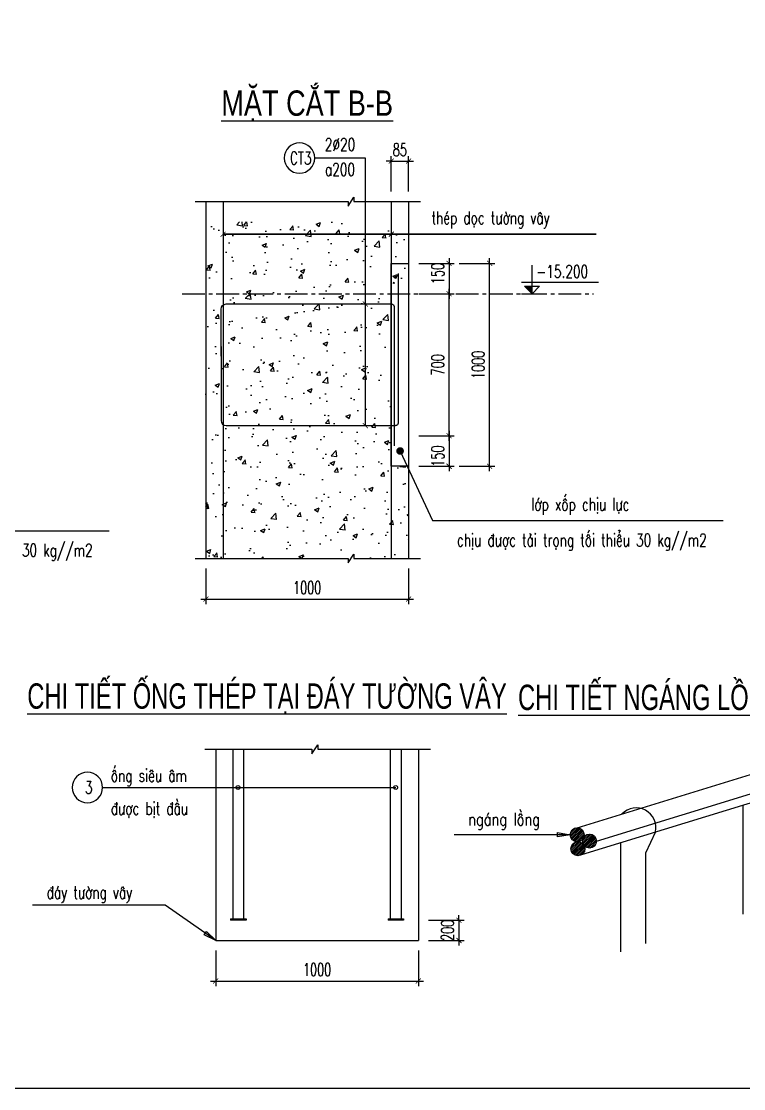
# Model space of a CAD drawing. Header units: millimetres. Extents: x -143483 to 1166745, y -1448440 to -1202244.
# Drawn here: x -125204 to -110951, y -1275109 to -1254063 of the extents above; entities that cross this region are included whole.
import ezdxf
from ezdxf.enums import TextEntityAlignment as Align

# ---------------------------------------------------------------- set-up
doc = ezdxf.new("R2010")
doc.units = ezdxf.units.MM
doc.header["$LTSCALE"] = 30
doc.header["$PDMODE"] = 3
doc.linetypes.add('CENTER2', pattern=[1.125, 0.75, -0.125, 0.125, -0.125])
doc.layers.get('0').update_dxf_attribs({"lineweight": 9})
doc.layers.get('Defpoints').update_dxf_attribs({"lineweight": 9})
for name, color, linetype in [('ccu11-Chidan', 9, 'Continuous'), ('ccu11-Cotthep', 9, 'Continuous'), ('ccu11-Dim', 8, 'Continuous'), ('ccu11-Hatch', 8, 'Continuous'), ('ccu11-Manh', 8, 'Continuous'), ('ccu11-Text', 31, 'Continuous'), ('ccu11-Thay', 7, 'Continuous'), ('ccu11-Thep', 4, 'Continuous'), ('ccu11-Truc', 13, 'CENTER2')]:
    doc.layers.add(name, color=color, linetype=linetype)
doc.styles.add('ccu11-dim', font='vnsimli.shx', dxfattribs={"width": 0.65, "bigfont": 'bigfont.shx'})
doc.styles.add('ccu11-VnAvH-B', font='VHAVANB.TTF')
doc.styles.add('ccu11-vnsimli', font='vnsimli.shx', dxfattribs={"width": 0.8, "bigfont": 'vns.shx'})
doc.styles.add('ccu11-vnsimple', font='vnsimple.shx', dxfattribs={"bigfont": 'bigfont.shx'})
doc.styles.add('ccu11_simli', font='vnsimli.shx', dxfattribs={"width": 0.8})
doc.dimstyles.new('ccu11-100', dxfattribs={"dimscale": 100, "dimtxt": 2.5, "dimasz": 1, "dimexe": 1, "dimexo": 2, "dimgap": 1, "dimtad": 1, "dimdec": 0, "dimdsep": 46, "dimtxsty": 'ccu11-dim', "dimblk": 'ARCHTICK', "dimcen": -1, "dimdle": 1, "dimclrd": 256, "dimclre": 256, "dimclrt": 3, "dimadec": 0, "dimazin": 2, "dimtfac": 0.1, "dimtdec": 0, "dimtmove": 0, "dimatfit": 1, "dimldrblk": 'ARCHTICK', "dimfxl": 0, "dimtvp": 0.833333, "dimtolj": 1, "dimtzin": 12, "dimarcsym": 0})
doc.dimstyles.new('ccu11-100x4', dxfattribs={"dimscale": 100, "dimtxt": 2.5, "dimasz": 1, "dimexe": 1, "dimexo": 2, "dimgap": 1, "dimtad": 1, "dimdec": 0, "dimlfac": 0.25, "dimdsep": 46, "dimtxsty": 'ccu11-dim', "dimblk": 'ARCHTICK', "dimcen": -1, "dimdle": 1, "dimclrd": 256, "dimclre": 256, "dimclrt": 3, "dimadec": 0, "dimazin": 2, "dimtfac": 0.1, "dimtdec": 0, "dimtmove": 0, "dimatfit": 1, "dimldrblk": 'ARCHTICK', "dimfxl": 0, "dimtvp": 0.833333, "dimtolj": 1, "dimtzin": 12, "dimarcsym": 0})

# ---------------------------------------------------------------- blocks, each defined once
blk = doc.blocks.new('_ARCHTICK')
at = {"color": 0, "linetype": 'ByBlock', "const_width": 0.15}
blk.add_lwpolyline([(-0.5, -0.5), (0.5, 0.5)], dxfattribs=at)
blk = doc.blocks.new('*D829')
at = {"layer": 'ccu11-Dim', "lineweight": -2, "transparency": 16777216}
for p, q in [((-117169, -1271787), (-116469, -1271787)), ((-116569, -1271787), (-116569, -1271687)), ((-116569, -1271787), (-116569, -1272187)), ((-117169, -1272187), (-116469, -1272187)), ((-116569, -1272187), (-116569, -1272287))]:
    blk.add_line(p, q, dxfattribs=at)
at = {"layer": 'Defpoints', "color": 0, "transparency": 16777216}
for p in [(-117369, -1271787), (-117369, -1272187), (-116569, -1272187)]:
    blk.add_point(p, dxfattribs=at)
at = {"layer": 'ccu11-Dim', "lineweight": -2, "transparency": 16777216, "xscale": 100, "yscale": 100, "zscale": 100}
for p, rotation in [((-116569, -1271787), 270), ((-116569, -1272187), 90)]:
    blk.add_blockref('_ARCHTICK', p, dxfattribs=dict(at, rotation=rotation))
at = {"layer": 'ccu11-Dim', "color": 3, "transparency": 16777216, "insert": (-116794, -1271987), "char_height": 250, "attachment_point": 5, "rotation": 90, "style": 'ccu11-dim'}
blk.add_mtext('\\A1;200', dxfattribs=at)
blk = doc.blocks.new('*D830')
at = {"layer": 'ccu11-Dim', "lineweight": -2, "transparency": 16777216}
for p, q in [((-121369, -1272387), (-121369, -1273087)), ((-117369, -1272387), (-117369, -1273087)), ((-121469, -1272987), (-117269, -1272987))]:
    blk.add_line(p, q, dxfattribs=at)
at = {"layer": 'Defpoints', "color": 0, "transparency": 16777216}
for p in [(-121369, -1272187), (-117369, -1272187), (-117369, -1272987)]:
    blk.add_point(p, dxfattribs=at)
at = {"layer": 'ccu11-Dim', "lineweight": -2, "transparency": 16777216, "xscale": 100, "yscale": 100, "zscale": 100, "rotation": 180}
blk.add_blockref('_ARCHTICK', (-121369, -1272987), dxfattribs=at)
at = {"layer": 'ccu11-Dim', "lineweight": -2, "transparency": 16777216, "xscale": 100, "yscale": 100, "zscale": 100}
blk.add_blockref('_ARCHTICK', (-117369, -1272987), dxfattribs=at)
at = {"layer": 'ccu11-Dim', "color": 3, "transparency": 16777216, "insert": (-119369, -1272762), "char_height": 250, "attachment_point": 5, "style": 'ccu11-dim'}
blk.add_mtext('\\A1;1000', dxfattribs=at)
blk = doc.blocks.new('*D841')
at = {"layer": 'ccu11-Dim', "lineweight": -2, "transparency": 16777216}
for p, q in [((-121564, -1264855), (-121564, -1265555)), ((-117564, -1264855), (-117564, -1265555)), ((-121664, -1265455), (-117464, -1265455))]:
    blk.add_line(p, q, dxfattribs=at)
at = {"layer": 'Defpoints', "color": 0, "transparency": 16777216}
for p in [(-121564, -1264655), (-117564, -1264655), (-117564, -1265455)]:
    blk.add_point(p, dxfattribs=at)
at = {"layer": 'ccu11-Dim', "lineweight": -2, "transparency": 16777216, "xscale": 100, "yscale": 100, "zscale": 100, "rotation": 180}
blk.add_blockref('_ARCHTICK', (-121564, -1265455), dxfattribs=at)
at = {"layer": 'ccu11-Dim', "lineweight": -2, "transparency": 16777216, "xscale": 100, "yscale": 100, "zscale": 100}
blk.add_blockref('_ARCHTICK', (-117564, -1265455), dxfattribs=at)
at = {"layer": 'ccu11-Dim', "color": 3, "transparency": 16777216, "insert": (-119564, -1265230), "char_height": 250, "attachment_point": 5, "style": 'ccu11-dim'}
blk.add_mtext('\\A1;1000', dxfattribs=at)
blk = doc.blocks.new('ccu11-cotcaodo1')
at = {"layer": 'ccu11-Chidan'}
for p, q in [((0, 0), (0, 565)), ((-206, 230), (1309, 230)), ((-206, 0), (206, 0)), ((-150, 150), (150, 150)), ((0, 0), (-150, 150)), ((0, 0), (150, 150))]:
    blk.add_line(p, q, dxfattribs=at)
blk.add_solid([(-150, 150), (0, 150), (0, 0)], dxfattribs=at)
at = {"layer": 'ccu11-Chidan', "color": 31, "ltscale": 10, "style": 'ccu11-vnsimli', "width": 0.8}
blk.add_attdef('%%P0.000', text='', height=253, dxfattribs=at).set_placement((597, 441), align=Align.MIDDLE_CENTER)
blk = doc.blocks.new('*D842')
at = {"layer": 'ccu11-Dim', "lineweight": -2, "transparency": 16777216}
for p, q in [((-117364, -1262236), (-116664, -1262236)), ((-116764, -1262136), (-116764, -1262936)), ((-117364, -1262836), (-116664, -1262836))]:
    blk.add_line(p, q, dxfattribs=at)
at = {"layer": 'Defpoints', "color": 0, "transparency": 16777216}
for p in [(-117564, -1262236), (-117564, -1262836), (-116764, -1262836)]:
    blk.add_point(p, dxfattribs=at)
at = {"layer": 'ccu11-Dim', "lineweight": -2, "transparency": 16777216, "xscale": 100, "yscale": 100, "zscale": 100}
for p, rotation in [((-116764, -1262236), 90), ((-116764, -1262836), 270)]:
    blk.add_blockref('_ARCHTICK', p, dxfattribs=dict(at, rotation=rotation))
at = {"layer": 'ccu11-Dim', "color": 3, "transparency": 16777216, "insert": (-116989, -1262636), "char_height": 250, "attachment_point": 5, "rotation": 90, "style": 'ccu11-dim'}
blk.add_mtext('\\A1;150', dxfattribs=at)
blk = doc.blocks.new('*D843')
at = {"layer": 'ccu11-Dim', "lineweight": -2, "transparency": 16777216}
for p, q in [((-116764, -1258736), (-116764, -1259536)), ((-117364, -1258836), (-116664, -1258836)), ((-117364, -1259436), (-116664, -1259436))]:
    blk.add_line(p, q, dxfattribs=at)
at = {"layer": 'Defpoints', "color": 0, "transparency": 16777216}
for p in [(-117564, -1258836), (-117564, -1259436), (-116764, -1259436)]:
    blk.add_point(p, dxfattribs=at)
at = {"layer": 'ccu11-Dim', "lineweight": -2, "transparency": 16777216, "xscale": 100, "yscale": 100, "zscale": 100}
for p, rotation in [((-116764, -1258836), 90), ((-116764, -1259436), 270)]:
    blk.add_blockref('_ARCHTICK', p, dxfattribs=dict(at, rotation=rotation))
at = {"layer": 'ccu11-Dim', "color": 3, "transparency": 16777216, "insert": (-116989, -1259036), "char_height": 250, "attachment_point": 5, "rotation": 90, "style": 'ccu11-dim'}
blk.add_mtext('\\A1;150', dxfattribs=at)
blk = doc.blocks.new('*D844')
at = {"layer": 'ccu11-Dim', "lineweight": -2, "transparency": 16777216}
for p, q in [((-116764, -1262336), (-116764, -1259336)), ((-117364, -1259436), (-116664, -1259436)), ((-117364, -1262236), (-116664, -1262236))]:
    blk.add_line(p, q, dxfattribs=at)
at = {"layer": 'Defpoints', "color": 0, "transparency": 16777216}
for p in [(-117564, -1259436), (-116764, -1259436), (-117564, -1262236)]:
    blk.add_point(p, dxfattribs=at)
at = {"layer": 'ccu11-Dim', "lineweight": -2, "transparency": 16777216, "xscale": 100, "yscale": 100, "zscale": 100}
for p, rotation in [((-116764, -1259436), 90), ((-116764, -1262236), 270)]:
    blk.add_blockref('_ARCHTICK', p, dxfattribs=dict(at, rotation=rotation))
at = {"layer": 'ccu11-Dim', "color": 3, "transparency": 16777216, "insert": (-116989, -1260836), "char_height": 250, "attachment_point": 5, "rotation": 90, "style": 'ccu11-dim'}
blk.add_mtext('\\A1;700', dxfattribs=at)
blk = doc.blocks.new('*D845')
at = {"layer": 'ccu11-Dim', "lineweight": -2, "transparency": 16777216}
for p, q in [((-115964, -1262936), (-115964, -1258736)), ((-116564, -1258836), (-115864, -1258836)), ((-116564, -1262836), (-115864, -1262836))]:
    blk.add_line(p, q, dxfattribs=at)
at = {"layer": 'Defpoints', "color": 0, "transparency": 16777216}
for p in [(-116764, -1258836), (-115964, -1258836), (-116764, -1262836)]:
    blk.add_point(p, dxfattribs=at)
at = {"layer": 'ccu11-Dim', "lineweight": -2, "transparency": 16777216, "xscale": 100, "yscale": 100, "zscale": 100}
for p, rotation in [((-115964, -1258836), 90), ((-115964, -1262836), 270)]:
    blk.add_blockref('_ARCHTICK', p, dxfattribs=dict(at, rotation=rotation))
at = {"layer": 'ccu11-Dim', "color": 3, "transparency": 16777216, "insert": (-116189, -1260836), "char_height": 250, "attachment_point": 5, "rotation": 90, "style": 'ccu11-dim'}
blk.add_mtext('\\A1;1000', dxfattribs=at)
blk = doc.blocks.new('*D847')
at = {"layer": 'ccu11-Dim', "lineweight": -2, "transparency": 16777216}
for p, q in [((-117904, -1256819), (-118004, -1256819)), ((-117904, -1257419), (-117904, -1256719)), ((-117904, -1256819), (-117564, -1256819)), ((-117564, -1257419), (-117564, -1256719)), ((-117564, -1256819), (-117464, -1256819))]:
    blk.add_line(p, q, dxfattribs=at)
at = {"layer": 'Defpoints', "color": 0, "transparency": 16777216}
for p in [(-117564, -1256819), (-117904, -1257619), (-117564, -1257619)]:
    blk.add_point(p, dxfattribs=at)
at = {"layer": 'ccu11-Dim', "lineweight": -2, "transparency": 16777216, "xscale": 100, "yscale": 100, "zscale": 100}
blk.add_blockref('_ARCHTICK', (-117904, -1256819), dxfattribs=at)
at = {"layer": 'ccu11-Dim', "lineweight": -2, "transparency": 16777216, "xscale": 100, "yscale": 100, "zscale": 100, "rotation": 180}
blk.add_blockref('_ARCHTICK', (-117564, -1256819), dxfattribs=at)
at = {"layer": 'ccu11-Dim', "color": 3, "transparency": 16777216, "insert": (-117734, -1256594), "char_height": 250, "attachment_point": 5, "style": 'ccu11-dim'}
blk.add_mtext('\\A1;85', dxfattribs=at)
blk = doc.blocks.new('SHD')
at = {"layer": 'ccu11-Cotthep'}
blk.add_circle((300, 0), 300, dxfattribs=at)
at = {"layer": 'ccu11-Cotthep', "color": 31, "style": 'ccu11_simli', "width": 0.8}
blk.add_attdef('DK', text='', height=250, dxfattribs=at).set_placement((-101, 65), align=Align.BOTTOM_RIGHT)
blk.add_attdef('KH', text='', height=250, dxfattribs=at).set_placement((300, 0), align=Align.MIDDLE)
blk.add_attdef('KC', text='', height=250, dxfattribs=at).set_placement((-101, -142), align=Align.TOP_RIGHT)

msp = doc.modelspace()

# ---------------------------------------------------------------- hatches: boundary and pattern name
at = {"layer": 'ccu11-Hatch'}
h = msp.add_hatch(dxfattribs=at)
h.set_pattern_fill('AR-CONC', color=256, scale=5, style=0)
h.set_pattern_definition([(50, (-16674.06, -15295.7), (910.92334, -79.69543), [95.25, -1047.75]), (355, (-16674.1, -15295.7), (-176.2171, 955.2842), [76.2, -838.2029]), (100.451445, (-16598.15, -15302.3), (734.70624, 875.58876), [80.95004, -890.4512]), (46.1842, (-16674, -15041.7), (1355.3952, -210.2116), [142.875, -1571.625]), (96.63556, (-16561.1, -15059.2), (1187.0207, 1237.1306), [121.4251, -1335.678]), (351.18415, (-16674, -15041.7), (1187.0207, 1237.1306), [114.2998, -1257.2987]), (21, (-16547.06, -15105.2), (758.07196, -511.326), [95.25, -1047.75]), (326, (-16547.1, -15105.2), (309.01014, 920.9398), [76.2, -838.2]), (71.451445, (-16483.9, -15147.8), (1067.0821, 409.61384), [80.95004, -890.4497]), (37.5, (-16674.06, -15295.67), (15.44302, 422.775194), [0, -828.04, 0, -850.9, 0, -841.375]), (7.5, (-16674.06, -15295.67), (334.09831, 500.90287), [0, -485.14, 0, -808.99, 0, -320.675]), (327.5, (-16957.27, -15295.67), (677.95298, -28.64372), [0, -317.5, 0, -990.6, 0, -1314.45]), (317.5, (-17084.27, -15295.7), (740.6459, 127.13246), [0, -412.75, 0, -657.86, 0, -933.45])])
h.paths.add_polyline_path([(-117904.11, -1259235.69), (-117564.11, -1259235.69), (-117564.11, -1258018.76), (-118641.37, -1258018.76), (-118641.37, -1257931.4), (-118757.86, -1258106.13), (-118757.86, -1258018.76), (-121564.11, -1258018.76), (-121564.11, -1264654.62), (-118757.86, -1264654.62), (-118757.86, -1264741.99), (-118641.37, -1264567.25), (-118641.37, -1264654.62), (-117564.11, -1264654.62), (-117564.11, -1262835.69), (-117904.11, -1262835.69)])
h = msp.add_hatch(dxfattribs=at)
h.set_pattern_fill('ANSI31', color=256, scale=200, style=0)
h.set_pattern_definition([(45, (-365741.464, -1595622.319), (-17.6776695, 17.6776695), [])])
h.paths.add_polyline_path([(-114098.96, -1270102.32, 1), (-114373.96, -1270102.32, 0.78780416), (-114114.03, -1270164.9), (-114114.03, -1270164.9, 0.11869062)])
h.paths.add_polyline_path([(-113854.1, -1270227.49, 0.78780416), (-114114.03, -1270164.9), (-114114.03, -1270164.9, 0.11869062), (-114129.1, -1270227.49, 0.14275303), (-114107.57, -1270301.36, -0.00634098), (-114105.66, -1270304.28, 0.74029706)])
h.paths.add_polyline_path([(-114084.13, -1270378.15, 0.14275303), (-114105.66, -1270304.28, -0.00634098), (-114107.57, -1270301.36, 0.74029706), (-114359.13, -1270378.15, 1)])

# ---------------------------------------------------------------- linework, layer by layer
at = {"layer": 'ccu11-Dim'}
for q in [(-121224.11, -1258260.43), (-117904.11, -1258260.43)]:
    msp.add_line((-113864.17, -1258260.43), q, dxfattribs=at)
at = {"layer": 'ccu11-Manh'}
for points in [[(-121775.9, -1257618.76), (-118757.86, -1257618.76), (-118757.86, -1257706.13), (-118641.37, -1257531.4), (-118641.37, -1257618.76), (-117325.9, -1257618.76)], [(-121775.9, -1264654.62), (-118757.86, -1264654.62), (-118757.86, -1264741.99), (-118641.37, -1264567.25), (-118641.37, -1264654.62), (-117325.9, -1264654.62)], [(-121580.67, -1268417.02), (-119472.19, -1268417.02), (-119472.19, -1268504.39), (-119355.7, -1268329.65), (-119355.7, -1268417.02), (-117130.67, -1268417.02)], [(-123600.41, -1269170.37), (-117817.38, -1269170.37)]]:
    msp.add_lwpolyline(points, dxfattribs=at)
for centre in [(-120929.05, -1269170.37), (-117817.38, -1269170.37)]:
    msp.add_circle(centre, 38.62, dxfattribs=at)
at = {"layer": 'ccu11-Thay', "linetype": 'Continuous'}
for p, q in [((-121564.11, -1257618.76), (-121564.11, -1264654.62)), ((-117564.11, -1257618.76), (-117564.11, -1264654.62)), ((-117904.11, -1262835.69), (-117904.11, -1258835.69)), ((-117904.11, -1258835.69), (-117564.11, -1258835.69)), ((-117564.11, -1262835.69), (-117904.11, -1262835.69))]:
    msp.add_line(p, q, dxfattribs=at)
at = {"layer": 'ccu11-Thay'}
for p, q in [((-121368.88, -1268416.28), (-121368.88, -1272186.74)), ((-117368.88, -1268417.02), (-117368.88, -1272186.74)), ((-121368.88, -1272186.74), (-117368.88, -1272186.74))]:
    msp.add_line(p, q, dxfattribs=at)
msp.add_lwpolyline([(-138866.43, -1209769.09), (-46466.43, -1209769.09), (-46466.43, -1275109.1), (-138866.43, -1275109.1)], close=True, dxfattribs=at)
msp.add_lwpolyline([(-138866.43, -1209769.09), (-46466.43, -1209769.09), (-46466.43, -1275109.1), (-138866.43, -1275109.1)], close=True, dxfattribs=at)
msp.add_lwpolyline([(-138866.43, -1209769.09), (-46466.43, -1209769.09), (-46466.43, -1275109.1), (-138866.43, -1275109.1)], close=True, dxfattribs=at)
at = {"layer": 'ccu11-Thep'}
for p, q in [((-121224.11, -1257618.76), (-121224.11, -1264654.62)), ((-117904.11, -1257618.76), (-117904.11, -1264654.62)), ((-114236.46, -1269964.82), (-108392.46, -1268172.32)), ((-113854.1, -1270227.49), (-108010.1, -1268434.99)), ((-114142.87, -1270490.86), (-108298.87, -1268698.36)), ((-110964.96, -1269516.12), (-110964.96, -1271668.34)), ((-112690.6, -1270045.41), (-112887.46, -1270466.82)), ((-113380.46, -1270257.01), (-113380.46, -1272409.23)), ((-112887.46, -1270466.82), (-112887.46, -1272246.67))]:
    msp.add_line(p, q, dxfattribs=at)
at = {"layer": 'ccu11-Thep', "linetype": 'ByBlock'}
for p, q in [((-121077.6, -1271760.34), (-121077.6, -1271786.74)), ((-121077.6, -1271760.34), (-120769.6, -1271760.34)), ((-120769.6, -1271760.34), (-120769.6, -1271786.74)), ((-117968.16, -1271760.34), (-117968.16, -1271786.74)), ((-117968.16, -1271760.34), (-117660.16, -1271760.34)), ((-117660.16, -1271760.34), (-117660.16, -1271786.74))]:
    msp.add_line(p, q, dxfattribs=at)
at = {"layer": 'ccu11-Thep', "linetype": 'Continuous', "lineweight": 5}
for p, q in [((-121077.6, -1271786.74), (-120769.6, -1271786.74)), ((-117968.16, -1271786.74), (-117660.16, -1271786.74))]:
    msp.add_line(p, q, dxfattribs=at)
at = {"layer": 'ccu11-Thep'}
for points in [[(-117768.13, -1259035.69), (-117768.13, -1261985.69, -0.41421356), (-117818.13, -1262035.69)], [(-121262.61, -1260662.13), (-121262.61, -1259735.69, -0.41421356), (-121162.61, -1259635.69), (-117899.14, -1259635.69)], [(-117899.14, -1259635.69, -0.41421356), (-117849.14, -1259685.69), (-117849.14, -1262435.69)], [(-121262.61, -1260471.68), (-121262.61, -1261935.69, 0.41421356), (-121162.61, -1262035.69), (-117818.13, -1262035.69)]]:
    msp.add_lwpolyline(points, format="xyb", dxfattribs=at)
for points in [[(-121033.6, -1268417.02), (-121033.6, -1271760.34), (-120813.6, -1271760.34), (-120813.6, -1268417.02)], [(-117924.16, -1268417.02), (-117924.16, -1271760.34), (-117704.16, -1271760.34), (-117704.16, -1268417.02)]]:
    msp.add_lwpolyline(points, dxfattribs=at)
for centre in [(-114236.46, -1270102.32), (-113991.6, -1270227.49), (-114221.63, -1270378.15)]:
    msp.add_circle(centre, 137.5, dxfattribs=at)
msp.add_arc((-113071.3, -1269963.12), 389.49, 347.801978, 136.237091, dxfattribs=at)
at = {"layer": 'ccu11-Truc', "ltscale": 20}
msp.add_line((-122031.87, -1259435.69), (-113917.36, -1259435.69), dxfattribs=at)

# ---------------------------------------------------------------- block references
at = {"layer": 'ccu11-Chidan'}
ref = msp.add_blockref('ccu11-cotcaodo1', (-115127.72, -1259435.69), dxfattribs=at)
ref.add_attrib('%%P0.000', '-15.200', dxfattribs={"color": 31, "ltscale": 10, "height": 250, "style": 'ccu11-vnsimli', "width": 0.7}).set_placement((-114530.33, -1258994.48), align=Align.MIDDLE_CENTER)
at = {"layer": 'ccu11-Cotthep'}
ref = msp.add_blockref('SHD', (-119415.64, -1256758.74), dxfattribs=dict(at, xscale=-1))
ref.add_attrib('KH', 'CT3', dxfattribs={"color": 31, "height": 250, "style": 'ccu11-vnsimple', "width": 0.7}).set_placement((-119690.64, -1256758.74), align=Align.MIDDLE_CENTER)
ref.add_attrib('KC', 'a200', dxfattribs={"color": 31, "height": 250, "style": 'ccu11-vnsimple', "width": 0.7}).set_placement((-118915.64, -1256858.74), align=Align.TOP_CENTER)
ref.add_attrib('DK', '2`20', dxfattribs={"color": 31, "height": 250, "style": 'ccu11-vnsimple', "width": 0.7}).set_placement((-118915.64, -1256692.07), align=Align.BOTTOM_CENTER)
at = {"layer": 'ccu11-Thay'}
ref = msp.add_blockref('SHD', (-123600.41, -1269170.37), dxfattribs=dict(at, xscale=-1))
ref.add_attrib('KH', '3', dxfattribs={"layer": 'ccu11-Cotthep', "color": 31, "height": 250, "style": 'ccu11-vnsimple', "width": 0.7}).set_placement((-123875.41, -1269170.37), align=Align.MIDDLE_CENTER)

# ---------------------------------------------------------------- texts
at = {"layer": 'ccu11-Text'}
for s, height, style, width, p in [('%%UmÆt c¾t b-b', 500, 'ccu11-VnAvH-B', 0.8, (-119564.11, -1255925.73)), ('%%Uchi tiÕt èng thÐp t¹i ®¸y t\xadêng v©y', 500, 'ccu11-VnAvH-B', 0.7, (-120356.33, -1267617.17)), ('%%Uchi tiÕt ng¸ng lång thÐp', 500, 'ccu11-VnAvH-B', 0.7, (-112087.12, -1267643.38)), ('ng¸ng lång', 250, 'ccu11-vnsimli', 0.75, (-115677.96, -1269920.37))]:
    msp.add_text(s, height=height, dxfattribs=dict(at, style=style, width=width)).set_placement(p, align=Align.CENTER)
at = {"layer": 'ccu11-Text', "style": 'ccu11-vnsimli', "width": 0.7}
for s, height, p in [('thÐp däc t\xadêng v©y', 250.0332, (-117111.91, -1258061.86, -358959.88)), ('®\xadîc bÞt ®Çu', 250, (-123438.14, -1269709.35))]:
    msp.add_text(s, height=height, dxfattribs=at).set_placement(p)
at = {"layer": 'ccu11-Text', "linetype": 'Continuous', "style": 'ccu11-vnsimli', "width": 0.7}
for s, p in [('líp xèp chÞu lùc', (-114173.27, -1263710.87)), ('chÞu ®\xadîc t\\M+181F7i träng tèi thiÓu 30 kg//m2', (-114143.28, -1264416.54)), ('chÞu ®\xadîc t\\M+181F7i träng tèi thiÓu 30 kg//m2', (-126261.58, -1264616.79))]:
    msp.add_text(s, height=250, dxfattribs=at).set_placement(p, align=Align.CENTER)
for s, p in [('èng siªu ©m', (-123438.14, -1269059.35)), ('®¸y t\xadêng v©y', (-124703.77, -1271363.26))]:
    msp.add_text(s, height=250, dxfattribs=at).set_placement(p)

# ---------------------------------------------------------------- dimensions: what is measured, and where the dimension line sits
at = {"layer": 'ccu11-Dim'}
dim = msp.add_linear_dim(base=(-117564.11, -1256818.76), p1=(-117904.11, -1257618.76), p2=(-117564.11, -1257618.76), dimstyle='ccu11-100x4', override={"dimtix": 1}, dxfattribs=at)
dim.commit()
dim.dimension.update_dxf_attribs({"geometry": '*D847', "text_midpoint": (-117734.11, -1256593.76)})
for base, p1, p2, picture, middle in [((-116764.09, -1259435.69), (-117564.11, -1258835.69), (-117564.11, -1259435.69), '*D843', (-116764.09, -1259035.69)), ((-116764.09, -1262835.69), (-117564.11, -1262235.69), (-117564.11, -1262835.69), '*D842', (-116764.09, -1262635.69))]:
    dim = msp.add_linear_dim(base=base, p1=p1, p2=p2, angle=270, dimstyle='ccu11-100x4', dxfattribs=at)
    dim.commit()
    dim.dimension.update_dxf_attribs({"geometry": picture, "text_midpoint": middle, "dimtype": 160})
for base, p1, p2, picture, middle in [((-115964.09, -1258835.69), (-116764.09, -1262835.69), (-116764.09, -1258835.69), '*D845', (-116189.09, -1260835.69)), ((-116764.09, -1259435.69), (-117564.11, -1262235.69), (-117564.11, -1259435.69), '*D844', (-116989.09, -1260835.69))]:
    dim = msp.add_linear_dim(base=base, p1=p1, p2=p2, angle=90, dimstyle='ccu11-100x4', dxfattribs=at)
    dim.commit()
    dim.dimension.update_dxf_attribs({"geometry": picture, "text_midpoint": middle})
dim = msp.add_linear_dim(base=(-117564.11, -1265454.62), p1=(-121564.11, -1264654.62), p2=(-117564.11, -1264654.62), dimstyle='ccu11-100x4', dxfattribs=at)
dim.commit()
dim.dimension.update_dxf_attribs({"geometry": '*D841', "text_midpoint": (-119564.11, -1265229.62)})
dim = msp.add_linear_dim(base=(-116568.95, -1272186.74), p1=(-117368.88, -1271786.74), p2=(-117368.88, -1272186.74), angle=90, text='200', dimstyle='ccu11-100x4', override={"dimtix": 1}, dxfattribs=at)
dim.commit()
dim.dimension.update_dxf_attribs({"geometry": '*D829', "text_midpoint": (-116793.95, -1271986.74)})
dim = msp.add_aligned_dim(p1=(-121368.88, -1272186.74), p2=(-117368.88, -1272186.74), distance=-800, dimstyle='ccu11-100x4', dxfattribs=at)
dim.commit()
dim.dimension.update_dxf_attribs({"geometry": '*D830', "text_midpoint": (-119368.88, -1272761.74)})

# ---------------------------------------------------------------- leaders
for points in [[(-118415.22, -1259635.69), (-118415.22, -1256758.74), (-119415.64, -1256758.74)], [(-118415.22, -1262035.69), (-118415.22, -1256758.74), (-119415.64, -1256758.74)], [(-121224.11, -1258260.43), (-113864.17, -1258260.43)], [(-117904.11, -1258260.43), (-113864.17, -1258260.43)]]:
    msp.add_leader(points, dimstyle='ccu11-100x4', dxfattribs=at)
at = {"layer": 'ccu11-Dim', "ltscale": 3000}
for points in [[(-129681.96, -1262435.94), (-128752.17, -1264108.5), (-123471.38, -1264108.5)], [(-117730.57, -1262535.69), (-117092.68, -1263908.25), (-111353.09, -1263908.25)]]:
    msp.add_leader(points, dimstyle='ccu11-100x4', override={"dimasz": 1.5, "dimldrblk": 'Dot'}, dxfattribs=at)
at = {"layer": 'ccu11-Manh'}
for points, override in [([(-114373.96, -1270102.32), (-116663.98, -1270102.32)], {"dimasz": 2.5, "dimtad": 0, "dimldrblk": 'ClosedBlank'}), ([(-121368.88, -1272186.74), (-122365.56, -1271487.89), (-124981.93, -1271487.89)], {"dimasz": 2.5, "dimgap": 1, "dimtad": 0, "dimldrblk": 'ClosedBlank'})]:
    msp.add_leader(points, dimstyle='ccu11-100', override=override, dxfattribs=at)

doc.saveas('drawing.dxf')
